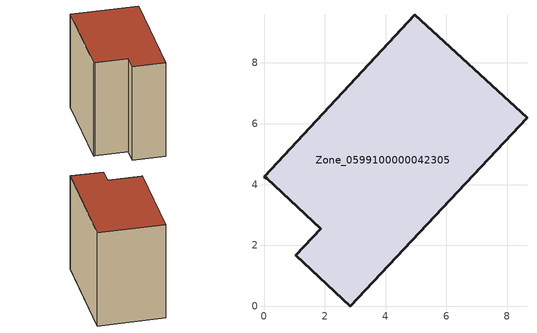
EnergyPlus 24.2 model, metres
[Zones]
Zone_0599100000042305
 floor ground (C_G): 1.87,2.55 0.08,4.21 0,4.26 4.96,9.58 8.65,6.19 2.84,0 1.05,1.67 z0
 wall outside (C_F): 0.08,4.21 1.87,2.55 1.05,1.67 2.84,0 8.65,6.19 4.96,9.58 0,4.26 0.08,4.21 z0:7.57
 roof outside (C_R): 2.84,0 8.65,6.19 4.96,9.58 0,4.26 0.08,4.21 1.87,2.55 1.05,1.67 z7.57
[BUILDING]
Pand.0599100000042305: North Axis=0; Terrain=City; Loads Convergence Tolerance Value=0.04; Temperature Convergence Tolerance Value=0.4; Solar Distribution=FullExterior; Maximum Number of Warmup Days=25; Minimum Number of Warmup Days=1
[Site:Location]
Rotterdam.The.Hague.AP_ZH_NLD Design_Conditions: Latitude=51.96; Longitude=4.45; Time Zone=1; Elevation=-4.5
[SITE:GROUNDTEMPERATURE:BUILDINGSURFACE]
18, 18, 18, 18, 18, 18, 18, 18, 18, 18, 18, 18
[MATERIAL] Thermal Absorptance=0.9; Solar Absorptance=0.7; Visible Absorptance=0.7
Name | Roughness | Thickness | Conductivity | Density | Specific Heat
G.TI.1946 | MediumSmooth | 0.15 | 1 | 540 | 1210
F.TI.1946 | Rough | 0.3 | 0.857143 | 1920 | 840
R.TI.1946 | MediumRough | 0.2 | 0.1 | 1500 | 1000
[CONSTRUCTION]
C_G: G.TI.1946
C_F: F.TI.1946
C_R: R.TI.1946
[ZONE]
Zone_0599100000042305: Type=1; Multiplier=1; Ceiling Height=Autocalculate; Volume=Autocalculate; Floor Area=autocalculate; Part of Total Floor Area=Yes
[ZONEINFILTRATION:DESIGNFLOWRATE]
Infil_Zone_0599100000042305: Zone or ZoneList or Space or SpaceList=Zone_0599100000042305; Schedule=AlwaysOn; Design Flow Rate Calculation Method=Flow/Area; Flow Rate per Floor Area=0.003; Constant Term Coefficient=1; Temperature Term Coefficient=0; Velocity Term Coefficient=0; Velocity Squared Term Coefficient=0
[HVACTEMPLATE:ZONE:IDEALLOADSAIRSYSTEM]
Zone_0599100000042305: Maximum Heating Supply Air Temperature=50; Minimum Cooling Supply Air Temperature=13; Maximum Heating Supply Air Humidity Ratio=0.0156; Minimum Cooling Supply Air Humidity Ratio=0.0077; Heating Limit=NoLimit; Cooling Limit=NoLimit; Dehumidification Control Type=ConstantSensibleHeatRatio; Cooling Sensible Heat Ratio=0.7; Dehumidification Setpoint=60; Humidification Control Type=None; Humidification Setpoint=30; Outdoor Air Method=None; Outdoor Air Flow Rate per Person=0.00944; Outdoor Air Flow Rate per Zone Floor Area=0; Outdoor Air Flow Rate per Zone=0; Demand Controlled Ventilation Type=None; Outdoor Air Economizer Type=NoEconomizer; Heat Recovery Type=None; Sensible Heat Recovery Effectiveness=0.7; Latent Heat Recovery Effectiveness=0.65
[ZONECONTROL:THERMOSTAT]
ThermostatControl_Zone_0599100000042305: Zone or ZoneList=Zone_0599100000042305; Control Type Schedule=DualSetpointControlType; Control 1=Thermostat_Zone_0599100000042305; Temperature Difference Between Cutout And Setpoint=0
[THERMOSTATSETPOINT:DUALSETPOINT]
Thermostat_Zone_0599100000042305: Heating Setpoint Temperature Schedule=HeatingSetpoint_Zone_0599100000042305; Cooling Setpoint Temperature Schedule=CoolingSetpoint_Zone_0599100000042305
[SCHEDULE:COMPACT]
HeatingSetpoint_Zone_0599100000042305: Through: 12/31, For: AllDays, Until: 24:00, 21
CoolingSetpoint_Zone_0599100000042305: Through: 12/31, For: AllDays, Until: 24:00, 24
DualSetpointControlType: Through: 12/31, For: AllDays, Until: 24:00, 4
AlwaysOn: Through: 12/31, For: AllDays, Until: 24:00, 1
